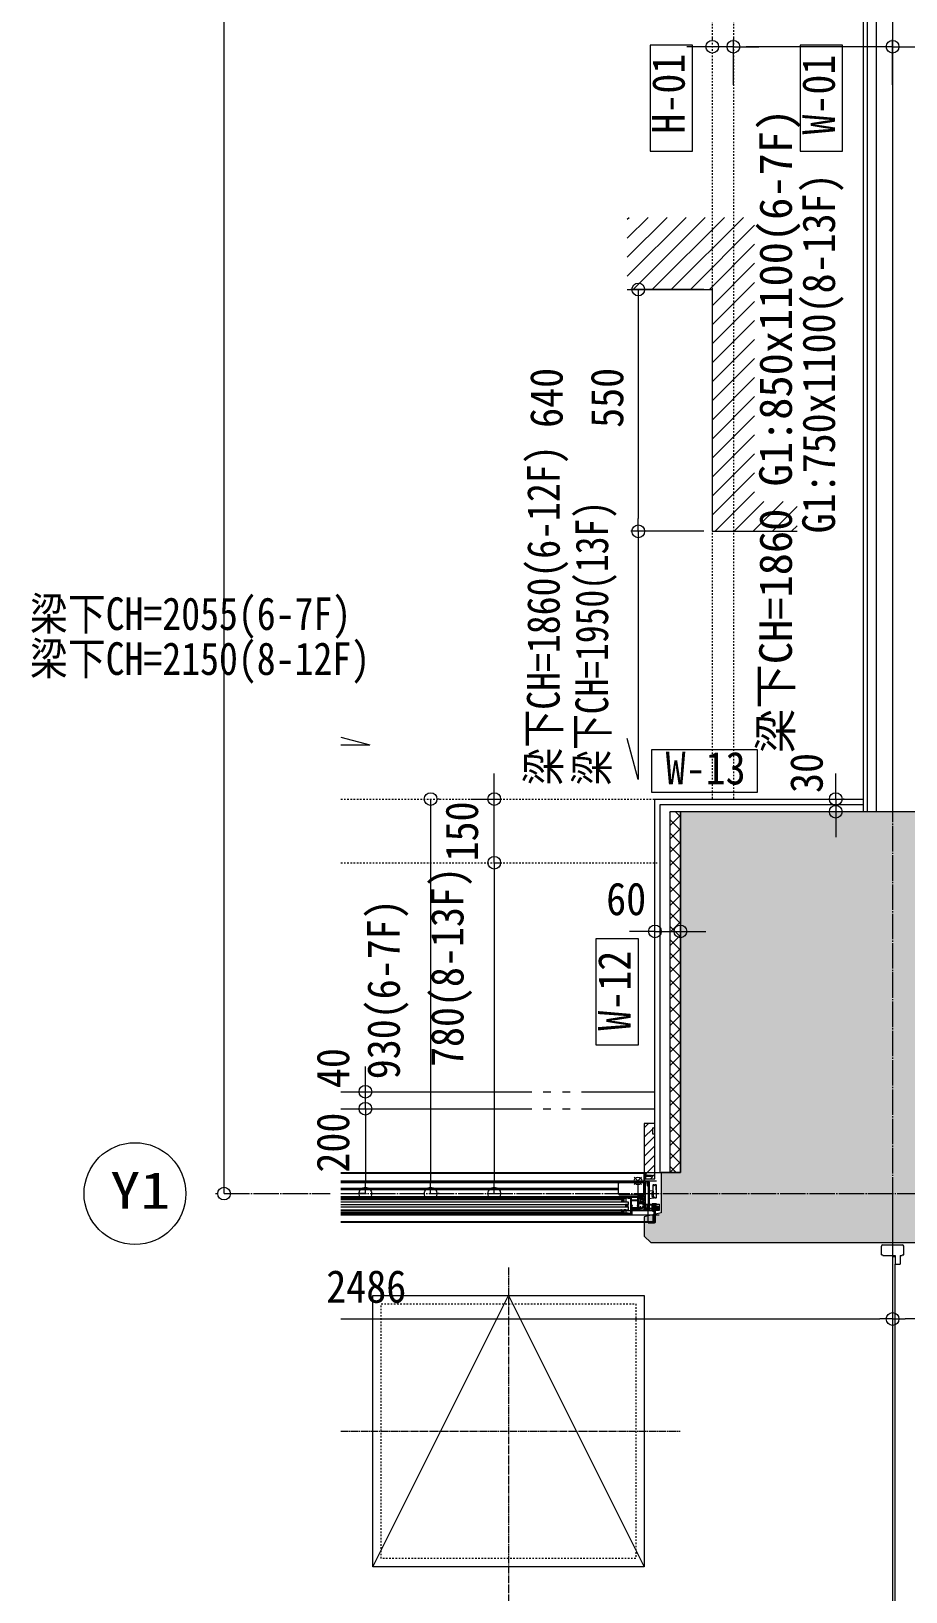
# Model space of a CAD drawing. Units: millimetres at full size, sheet at 1:30. Extents: x -17796 to 21385, y -23279 to 7734.
# Drawn here: x 11354 to 13415, y -6158 to -2479 of the extents above; entities that cross this region are included whole.
import ezdxf
from ezdxf.enums import TextEntityAlignment as Align

# ---------------------------------------------------------------- set-up
doc = ezdxf.new("R2010")
doc.units = ezdxf.units.MM
doc.header["$LTSCALE"] = 30
for name, pattern in [('USER11', [0.25, 0.125, -0.125]), ('USER14', [18.9, 15, -0.9, 0.6, -0.9, 0.6, -0.9]), ('USER4', [0.78, 0.6, -0.06, 0.06, -0.06]), ('USER7', [0.2, 0.1, -0.1]), ('USER8', [0.75, 0.5, -0.25]), ('USER9', [2.3, 2, -0.1, 0.1, -0.1])]:
    doc.linetypes.add(name, pattern=pattern)
for name, color, linetype, lineweight in [('0-1_(W)電灯', 253, 'Continuous', 18), ('0-A_RC壁', 21, 'Continuous', 18), ('0-B_0_6P', 54, 'USER4', 18), ('0-C_0_4P', 4, 'Continuous', 18), ('0-D_破線', 30, 'Continuous', 18), ('0-E_遮音材', 254, 'Continuous', 18), ('1-0_掃き出しﾏｰｸ', 253, 'USER7', 18), ('1-8_CH表記', 2, 'Continuous', 18), ('1-F_衛生陶器・住設', 2, 'USER9', 18), ('3-2_寸法', 142, 'Continuous', 18), ('4-5_', 3, 'USER14', 18), ('7-1_寸法', 83, 'Continuous', 18)]:
    doc.layers.add(name, color=color, linetype=linetype, lineweight=lineweight)
doc.styles.add('ＭＳ ゴシック', font='')
doc.styles.get('ＭＳ ゴシック').set_extended_font_data('MS Gothic')

msp = doc.modelspace()

# ---------------------------------------------------------------- linework, layer by layer
at = {"layer": '0-1_(W)電灯', "color": 3, "linetype": 'USER11'}
for p, q in [((12959.07, 3095.96), (12959.07, -4289.04)), ((13009.07, 3095.96), (13009.07, -4289.04)), ((12084.07, -4289.04), (12829.07, -4289.04)), ((12084.07, -4439.04), (12829.07, -4439.04))]:
    msp.add_line(p, q, dxfattribs=at)
at = {"layer": '0-1_(W)電灯', "color": 171}
for p, q in [((12959.07, -2495.85), (12959.07, -2498.35)), ((13009.07, -2495.85), (13009.07, -2498.35)), ((13009.07, -2605.34), (13009.07, -2498.35)), ((13384.07, -2605.34), (13384.07, -2498.35)), ((13384.07, -2605.34), (13384.07, -2498.35)), ((12929.07, -2515.85), (12899.07, -2515.85)), ((13009.07, -2515.85), (12959.07, -2515.85)), ((13354.07, -2515.85), (13039.07, -2515.85)), ((13039.07, -2515.85), (13069.07, -2515.85)), ((13414.07, -2515.85), (13729.07, -2515.85)), ((12445.55, -4259.04), (12445.55, -4229.04)), ((13250.11, -4259.04), (13250.11, -4229.04)), ((12315.55, -4289.04), (12313.05, -4289.04)), ((12390.38, -4289.04), (12463.05, -4289.04)), ((12445.55, -4439.04), (12445.55, -4289.04)), ((13250.11, -4289.04), (13250.11, -4319.04)), ((13270.11, -4289.04), (13267.61, -4289.04)), ((12295.55, -4319.04), (12295.55, -5189.04)), ((13270.11, -4319.04), (13267.61, -4319.04)), ((13250.11, -4349.04), (13250.11, -4379.04)), ((12445.55, -4439.04), (12463.05, -4439.04)), ((12445.55, -4439.04), (12463.05, -4439.04)), ((12445.55, -4469.04), (12445.55, -5189.04)), ((12445.55, -4469.04), (12445.55, -4499.04)), ((12884.07, -4580.99), (12884.07, -4583.49)), ((12794.07, -4600.99), (12764.07, -4600.99)), ((12824.07, -4600.99), (12884.07, -4600.99)), ((12824.07, -4620.99), (12824.07, -4618.49)), ((12914.07, -4600.99), (12944.07, -4600.99)), ((12315.55, -5219.04), (12313.05, -5219.04)), ((12445.55, -5219.04), (12463.05, -5219.04))]:
    msp.add_line(p, q, dxfattribs=at)
at = {"layer": '0-1_(W)電灯', "color": 7}
for p, q in [((12959.07, -2515.85), (12929.07, -2515.85)), ((13009.07, -2515.85), (13039.07, -2515.85)), ((13009.07, -2515.85), (13039.07, -2515.85)), ((13384.07, -2515.85), (13354.07, -2515.85)), ((13384.07, -2515.85), (13414.07, -2515.85)), ((12784.89, -3087.91), (12784.89, -3117.91)), ((12784.89, -3657.91), (12784.89, -3627.91)), ((12445.55, -4289.04), (12445.55, -4259.04)), ((13250.11, -4289.04), (13250.11, -4259.04)), ((12295.55, -4289.04), (12295.55, -4319.04)), ((13250.11, -4319.04), (13250.11, -4349.04)), ((12445.55, -4439.04), (12445.55, -4469.04)), ((12445.55, -4439.04), (12445.55, -4469.04)), ((12824.07, -4600.99), (12794.07, -4600.99)), ((12884.07, -4600.99), (12914.07, -4600.99)), ((12141.97, -4979.04), (12141.97, -4949.04)), ((12141.97, -5019.04), (12141.97, -5049.04)), ((12141.97, -5019.04), (12141.97, -5049.04)), ((12141.97, -5219.04), (12141.97, -5189.04)), ((12295.55, -5219.04), (12295.55, -5189.04)), ((12445.55, -5219.04), (12445.55, -5189.04)), ((13384.07, -5514.58), (13354.07, -5514.58)), ((13384.07, -5514.58), (13414.07, -5514.58))]:
    msp.add_line(p, q, dxfattribs=at)
at = {"layer": '0-1_(W)電灯', "color": 2}
for p, q in [((12759.07, -2922.08), (12763.24, -2917.91)), ((12759.07, -2966.98), (12808.14, -2917.91)), ((12759.07, -3011.89), (12853.04, -2917.91)), ((12759.07, -3056.79), (12897.94, -2917.91)), ((12772.84, -3087.91), (12942.84, -2917.91)), ((12817.75, -3087.91), (12987.75, -2917.91)), ((12862.65, -3087.91), (13032.65, -2917.91)), ((12907.55, -3087.91), (13059.07, -2936.39)), ((12952.45, -3087.91), (13059.07, -2981.29)), ((12959.07, -3126.2), (13059.07, -3026.2)), ((12939.07, -3087.91), (12767.39, -3087.91)), ((12959.07, -3171.1), (13059.07, -3071.1)), ((12784.89, -3117.91), (12784.89, -3627.91)), ((12959.07, -3216), (13059.07, -3116)), ((12959.07, -3260.9), (13059.07, -3160.9)), ((12959.07, -3305.8), (13059.07, -3205.8)), ((12959.07, -3350.7), (13059.07, -3250.7)), ((12959.07, -3395.6), (13059.07, -3295.6)), ((12959.07, -3440.5), (13059.07, -3340.5)), ((12959.07, -3485.41), (13059.07, -3385.41)), ((12959.07, -3530.31), (13059.07, -3430.31)), ((12959.07, -3575.21), (13059.07, -3475.21)), ((12959.07, -3620.11), (13059.07, -3520.11)), ((12966.17, -3657.91), (13059.07, -3565.01)), ((13011.07, -3657.91), (13081.07, -3587.91)), ((13055.97, -3657.91), (13125.97, -3587.91)), ((13100.87, -3657.91), (13159.07, -3599.71)), ((12939.07, -3657.91), (12767.39, -3657.91)), ((13145.77, -3657.91), (13159.07, -3644.62)), ((12084.07, -4143.17), (12151.98, -4161.36)), ((12084.07, -4161.36), (12151.98, -4161.36))]:
    msp.add_line(p, q, dxfattribs=at)
at = {"layer": '0-1_(W)電灯', "color": 41}
for p, q in [((12859.07, -4320.36), (12860.38, -4319.04)), ((12859.07, -4351.79), (12884.07, -4326.79)), ((12884.07, -4361.98), (12859.07, -4336.98)), ((12884.07, -4330.55), (12872.56, -4319.04)), ((12859.07, -4383.22), (12884.07, -4358.22)), ((12884.07, -4393.41), (12859.07, -4368.41)), ((12859.07, -4414.65), (12884.07, -4389.65)), ((12884.07, -4424.84), (12859.07, -4399.84)), ((12859.07, -4446.08), (12884.07, -4421.08)), ((12884.07, -4456.28), (12859.07, -4431.28)), ((12859.07, -4477.51), (12884.07, -4452.51)), ((12884.07, -4487.71), (12859.07, -4462.71)), ((12859.07, -4508.94), (12884.07, -4483.94)), ((12884.07, -4519.14), (12859.07, -4494.14)), ((12859.07, -4540.37), (12884.07, -4515.37)), ((12884.07, -4550.57), (12859.07, -4525.57)), ((12859.07, -4571.8), (12884.07, -4546.8)), ((12884.07, -4582), (12859.07, -4557)), ((12859.07, -4603.23), (12884.07, -4578.23)), ((12884.07, -4613.43), (12859.07, -4588.43)), ((12859.07, -4634.66), (12884.07, -4609.66)), ((12884.07, -4644.86), (12859.07, -4619.86)), ((12859.07, -4666.1), (12884.07, -4641.1)), ((12884.07, -4676.29), (12859.07, -4651.29)), ((12859.07, -4697.53), (12884.07, -4672.53)), ((12884.07, -4707.72), (12859.07, -4682.72)), ((12859.07, -4728.96), (12884.07, -4703.96)), ((12884.07, -4739.15), (12859.07, -4714.15)), ((12859.07, -4760.39), (12884.07, -4735.39)), ((12884.07, -4770.58), (12859.07, -4745.58)), ((12859.07, -4791.82), (12884.07, -4766.82)), ((12884.07, -4802.02), (12859.07, -4777.02)), ((12859.07, -4823.25), (12884.07, -4798.25)), ((12884.07, -4833.45), (12859.07, -4808.45)), ((12859.07, -4854.68), (12884.07, -4829.68)), ((12884.07, -4864.88), (12859.07, -4839.88)), ((12859.07, -4886.11), (12884.07, -4861.11)), ((12884.07, -4896.31), (12859.07, -4871.31)), ((12859.07, -4917.54), (12884.07, -4892.54)), ((12884.07, -4927.74), (12859.07, -4902.74)), ((12859.07, -4948.97), (12884.07, -4923.97)), ((12884.07, -4959.17), (12859.07, -4934.17)), ((12859.07, -4980.4), (12884.07, -4955.4)), ((12884.07, -4990.6), (12859.07, -4965.6)), ((12859.07, -5011.84), (12884.07, -4986.84)), ((12884.07, -5022.03), (12859.07, -4997.03)), ((12859.07, -5043.27), (12884.07, -5018.27)), ((12884.07, -5053.46), (12859.07, -5028.46)), ((12859.07, -5074.7), (12884.07, -5049.7)), ((12884.07, -5084.89), (12859.07, -5059.89)), ((12859.07, -5106.13), (12884.07, -5081.13)), ((12884.07, -5116.32), (12859.07, -5091.32)), ((12859.07, -5137.56), (12884.07, -5112.56)), ((12884.07, -5147.76), (12859.07, -5122.76)), ((12859.07, -5168.99), (12884.07, -5143.99)), ((12873.93, -5169.04), (12859.07, -5154.19))]:
    msp.add_line(p, q, dxfattribs=at)
at = {"layer": '0-1_(W)電灯', "color": 4}
for p, q in [((12141.97, -4949.04), (12141.97, -4919.04)), ((12141.97, -4979.04), (12159.47, -4979.04)), ((12141.97, -5019.04), (12141.97, -4979.04)), ((12141.97, -5019.04), (12159.47, -5019.04)), ((12141.97, -5019.04), (12159.47, -5019.04)), ((12141.97, -5049.04), (12141.97, -5079.04)), ((12141.97, -5049.04), (12141.97, -5189.04)), ((12141.97, -5219.04), (12124.47, -5219.04))]:
    msp.add_line(p, q, dxfattribs=at)
at = {"layer": '0-1_(W)電灯', "color": 3, "linetype": 'USER14'}
for p, q in [((12084.07, -4979.04), (12824.07, -4979.04)), ((12084.07, -5019.04), (12824.07, -5019.04))]:
    msp.add_line(p, q, dxfattribs=at)
at = {"layer": '0-1_(W)電灯', "color": 9}
for p, q in [((12808.89, -5054.04), (12799.07, -5063.86)), ((12819.07, -5066.31), (12799.07, -5086.31)), ((12824.07, -5061.31), (12821.34, -5064.04)), ((12824.07, -5083.76), (12799.07, -5108.76)), ((12824.07, -5106.21), (12799.07, -5131.21)), ((12824.07, -5128.67), (12799.07, -5153.67)), ((12084.07, -5169.04), (12799.07, -5169.04)), ((12084.07, -5170.54), (12799.07, -5170.54)), ((12792.63, -5180.49), (12775.51, -5197.6)), ((12792.63, -5197.6), (12775.51, -5180.49)), ((12792.63, -5180.49), (12775.51, -5197.6)), ((12792.63, -5197.6), (12775.51, -5180.49)), ((12797.07, -5176.54), (12821.06, -5176.54)), ((12799.07, -5189.04), (12799.07, -5169.34)), ((12799.37, -5169.04), (12802.07, -5169.04)), ((12800.27, -5189.04), (12800.27, -5170.24)), ((12824.07, -5151.12), (12802.07, -5173.12)), ((12824.07, -5173.57), (12813.59, -5184.04)), ((12084.07, -5189.04), (12784.07, -5189.04)), ((12084.07, -5190.69), (12784.37, -5190.69)), ((12084.07, -5192.54), (12799.07, -5192.54)), ((12084.07, -5206.39), (12738.07, -5206.39)), ((12084.07, -5209.19), (12738.07, -5209.19)), ((12738.07, -5219.84), (12738.07, -5194.84)), ((12740.07, -5192.84), (12796.07, -5192.84)), ((12740.07, -5221.84), (12796.07, -5221.84)), ((12759.57, -5192.84), (12759.57, -5192.54)), ((12776.57, -5192.84), (12776.57, -5192.54)), ((12784.07, -5189.04), (12784.07, -5190.69)), ((12784.07, -5190.39), (12784.07, -5189.34)), ((12784.37, -5189.04), (12799.07, -5189.04)), ((12784.37, -5190.69), (12799.07, -5190.69)), ((12786.07, -5225.04), (12786.07, -5223.19)), ((12786.57, -5222.69), (12799.07, -5222.69)), ((12798.07, -5219.84), (12798.07, -5194.84)), ((12799.07, -5222.69), (12799.07, -5190.69)), ((12800.27, -5189.04), (12808.77, -5189.04)), ((12800.72, -5191.19), (12800.72, -5256.89)), ((12801.22, -5190.69), (12807.12, -5190.69)), ((12807.27, -5194.04), (12804.99, -5194.33)), ((12804.99, -5194.33), (12805.7, -5199.7)), ((12805.7, -5199.7), (12809.07, -5202.68)), ((12807.27, -5194.04), (12807.27, -5191.04)), ((12807.27, -5194.04), (12807.87, -5198.54)), ((12807.42, -5194.54), (12807.42, -5190.99)), ((12807.87, -5198.54), (12807.87, -5195.54)), ((12807.87, -5198.54), (12809.07, -5199.61)), ((12807.92, -5195.04), (12808.57, -5195.04)), ((12808.77, -5189.04), (12828.07, -5189.04)), ((12809.07, -5191.84), (12808.87, -5192.04)), ((12808.87, -5192.04), (12809.07, -5192.24)), ((12809.07, -5191.84), (12809.07, -5189.34)), ((12809.07, -5256.04), (12809.07, -5192.04)), ((12811.37, -5192.04), (12809.07, -5192.04)), ((12809.07, -5194.54), (12809.07, -5192.24)), ((12811.37, -5193.54), (12809.07, -5193.54)), ((12809.07, -5199.61), (12811.37, -5201.64)), ((12811.37, -5201.64), (12809.07, -5201.64)), ((12811.37, -5211.43), (12809.07, -5211.04)), ((12811.37, -5256.04), (12811.37, -5192.04)), ((12811.37, -5211.43), (12819.4, -5212.77)), ((12819.07, -5199.06), (12819.07, -5228.04)), ((12821.07, -5227.35), (12821.07, -5214.74)), ((12828.07, -5228.04), (12828.07, -5199.06)), ((12084.07, -5226.04), (12788.57, -5226.04)), ((12084.07, -5228.54), (12747.07, -5228.54)), ((12084.07, -5230.79), (12746.07, -5230.79)), ((12084.07, -5232.79), (12746.07, -5232.79)), ((12084.07, -5244.39), (12761.07, -5244.39)), ((12084.07, -5257.19), (12761.07, -5257.19)), ((12084.07, -5259.04), (12784.07, -5259.04)), ((12744.07, -5238.39), (12752.07, -5238.39)), ((12744.07, -5257.19), (12752.07, -5257.19)), ((12744.39, -5238.36), (12744.36, -5238.39)), ((12744.53, -5238.34), (12744.59, -5238.39)), ((12745.77, -5257.19), (12745.32, -5257.64)), ((12745.43, -5257.19), (12751.03, -5262.79)), ((12745.81, -5237.37), (12746.83, -5238.39)), ((12749.96, -5232.79), (12746.04, -5236.72)), ((12748.01, -5257.19), (12746.06, -5259.14)), ((12746.07, -5229.54), (12746.07, -5232.29)), ((12747.72, -5232.79), (12746.07, -5234.44)), ((12746.07, -5233.14), (12751.32, -5238.39)), ((12746.07, -5235.39), (12749.08, -5238.39)), ((12750.26, -5257.19), (12746.07, -5261.38)), ((12746.07, -5260.08), (12748.78, -5262.79)), ((12746.57, -5232.79), (12750.65, -5232.79)), ((12751.07, -5233.93), (12746.61, -5238.39)), ((12751.07, -5258.63), (12746.9, -5262.79)), ((12747.07, -5228.54), (12768.72, -5228.54)), ((12747.27, -5230.14), (12747.27, -5231.69)), ((12761.27, -5230.14), (12747.27, -5230.14)), ((12747.27, -5231.69), (12750.69, -5231.96)), ((12747.67, -5257.19), (12751.07, -5260.59)), ((12747.97, -5232.79), (12751.07, -5235.9)), ((12751.07, -5236.18), (12748.85, -5238.39)), ((12749.92, -5257.19), (12751.07, -5258.35)), ((12750.21, -5232.79), (12751.07, -5233.65)), ((12751.07, -5231.54), (12751.07, -5237.39)), ((12751.07, -5237.39), (12751.07, -5232.79)), ((12751.07, -5258.19), (12751.07, -5264.04)), ((12751.07, -5258.19), (12751.07, -5262.79)), ((12751.38, -5238.11), (12751.1, -5238.39)), ((12755.07, -5230.54), (12752.07, -5230.54)), ((12752.07, -5238.39), (12755.07, -5238.39)), ((12755.07, -5257.19), (12752.07, -5257.19)), ((12755.07, -5244.39), (12761.07, -5250.39)), ((12755.07, -5250.39), (12761.07, -5244.39)), ((12756.07, -5237.39), (12756.07, -5231.54)), ((12756.07, -5264.04), (12756.07, -5258.19)), ((12761.27, -5230.14), (12761.52, -5230.4)), ((12767.07, -5230.54), (12761.88, -5230.54)), ((12767.07, -5240.79), (12767.07, -5230.54)), ((12767.07, -5265.04), (12767.07, -5241.79)), ((12784.42, -5228.54), (12768.72, -5228.54)), ((12769.02, -5233.54), (12769.02, -5228.84)), ((12769.02, -5233.54), (12784.12, -5233.54)), ((12769.02, -5247.09), (12769.02, -5235.49)), ((12769.02, -5235.49), (12784.12, -5235.49)), ((12769.02, -5247.09), (12770.47, -5247.09)), ((12769.02, -5252.09), (12769.02, -5248.29)), ((12769.02, -5248.29), (12770.47, -5248.29)), ((12769.02, -5252.09), (12784.12, -5252.09)), ((12769.06, -5254.24), (12770.07, -5254.24)), ((12769.07, -5266.04), (12769.07, -5254.04)), ((12769.07, -5254.04), (12790.83, -5254.04)), ((12769.07, -5267.24), (12769.07, -5254.24)), ((12770.07, -5254.24), (12770.07, -5267.74)), ((12770.07, -5259.04), (12784.37, -5259.04)), ((12782.72, -5247.09), (12784.12, -5247.09)), ((12782.72, -5248.29), (12784.12, -5248.29)), ((12784.07, -5258.74), (12784.07, -5257.69)), ((12784.12, -5233.54), (12784.12, -5228.84)), ((12784.12, -5247.09), (12784.12, -5235.49)), ((12784.12, -5252.09), (12784.12, -5248.29)), ((12784.37, -5257.39), (12790.37, -5257.39)), ((12784.37, -5259.04), (12818.57, -5259.04)), ((12784.42, -5228.54), (12790.83, -5228.54)), ((12785.32, -5230.49), (12789.07, -5230.49)), ((12785.32, -5233.49), (12785.32, -5230.49)), ((12785.32, -5233.49), (12786.07, -5233.49)), ((12785.32, -5249.09), (12786.07, -5249.09)), ((12785.32, -5249.09), (12785.32, -5252.09)), ((12785.32, -5252.09), (12789.07, -5252.09)), ((12786.07, -5240.79), (12786.07, -5233.49)), ((12786.07, -5239.89), (12799.07, -5239.89)), ((12786.07, -5249.09), (12786.07, -5241.79)), ((12786.07, -5242.69), (12799.07, -5242.69)), ((12788.97, -5230.64), (12786.17, -5230.64)), ((12786.17, -5236.54), (12786.17, -5230.64)), ((12792.57, -5236.54), (12786.17, -5236.54)), ((12787.07, -5224.84), (12787.07, -5224.09)), ((12787.07, -5226.04), (12787.87, -5226.04)), ((12787.37, -5223.79), (12792.77, -5223.79)), ((12787.37, -5224.24), (12787.37, -5224.64)), ((12787.37, -5225.14), (12788.07, -5225.14)), ((12787.67, -5224.94), (12788.57, -5224.94)), ((12788.37, -5225.54), (12788.37, -5225.44)), ((12788.57, -5224.94), (12788.57, -5227.99)), ((12788.97, -5233.04), (12788.97, -5230.64)), ((12796.07, -5233.04), (12788.97, -5233.04)), ((12788.98, -5228.42), (12792.11, -5228.6)), ((12789.07, -5231.84), (12789.07, -5230.49)), ((12789.07, -5250.74), (12789.07, -5252.09)), ((12789.17, -5225.74), (12789.17, -5227.54)), ((12789.17, -5226.04), (12799.07, -5226.04)), ((12789.47, -5225.44), (12790.34, -5225.44)), ((12789.47, -5227.86), (12792.09, -5228.03)), ((12791.42, -5237.19), (12789.67, -5238.94)), ((12789.92, -5239.54), (12791.4, -5239.54)), ((12789.97, -5231.84), (12789.97, -5230.04)), ((12789.97, -5230.04), (12790.89, -5230.04)), ((12789.97, -5250.74), (12789.97, -5252.54)), ((12789.97, -5252.54), (12790.89, -5252.54)), ((12790.27, -5232.14), (12790.77, -5232.14)), ((12790.27, -5233.04), (12790.77, -5233.04)), ((12790.27, -5249.54), (12790.77, -5249.54)), ((12790.27, -5250.44), (12790.77, -5250.44)), ((12790.37, -5257.94), (12790.37, -5257.39)), ((12790.37, -5257.94), (12791.77, -5257.94)), ((12790.56, -5225.53), (12790.98, -5225.96)), ((12790.89, -5230.04), (12794.49, -5230.91)), ((12790.89, -5252.54), (12794.49, -5251.68)), ((12791.07, -5232.74), (12791.07, -5232.44)), ((12791.07, -5249.84), (12791.07, -5250.14)), ((12791.19, -5226.04), (12791.27, -5226.04)), ((12791.3, -5228.6), (12794.54, -5229.38)), ((12791.3, -5253.99), (12794.54, -5253.21)), ((12792.25, -5238.69), (12791.4, -5239.54)), ((12791.57, -5225.24), (12791.57, -5225.74)), ((12791.77, -5225.54), (12791.77, -5225.44)), ((12791.77, -5257.94), (12792.32, -5257.39)), ((12791.78, -5237.04), (12799.07, -5237.04)), ((12791.87, -5224.94), (12792.17, -5224.94)), ((12792.07, -5225.14), (12792.77, -5225.14)), ((12792.25, -5238.69), (12799.07, -5238.69)), ((12792.27, -5226.04), (12793.07, -5226.04)), ((12792.32, -5257.39), (12799.07, -5257.39)), ((12793.07, -5224.84), (12793.07, -5224.09)), ((12794.07, -5224.34), (12799.07, -5224.34)), ((12794.07, -5225.04), (12794.07, -5224.34)), ((12796.62, -5235.34), (12794.42, -5236.81)), ((12794.87, -5232.74), (12794.87, -5231.39)), ((12794.87, -5249.84), (12794.87, -5251.2)), ((12795.07, -5244.04), (12823.07, -5244.04)), ((12795.08, -5245.54), (12823.07, -5245.54)), ((12795.17, -5233.04), (12796.07, -5233.04)), ((12795.17, -5249.54), (12796.07, -5249.54)), ((12796.07, -5233.04), (12796.07, -5231.32)), ((12796.07, -5231.54), (12796.57, -5231.54)), ((12796.07, -5231.54), (12796.07, -5233.04)), ((12796.07, -5249.54), (12796.07, -5251.27)), ((12796.07, -5251.24), (12799.07, -5251.24)), ((12797.07, -5232.04), (12797.07, -5234.51)), ((12799.07, -5237.04), (12799.07, -5224.34)), ((12799.07, -5257.39), (12799.07, -5238.69)), ((12799.07, -5242.69), (12799.07, -5239.89)), ((12801.22, -5257.39), (12807.12, -5257.39)), ((12804.99, -5256.76), (12805.66, -5251.39)), ((12804.99, -5256.76), (12804.99, -5253.76)), ((12807.27, -5257.04), (12804.99, -5256.76)), ((12805.66, -5251.39), (12805.7, -5248.39)), ((12805.66, -5251.39), (12809.07, -5248.56)), ((12807.42, -5257.09), (12807.42, -5253.54)), ((12807.92, -5253.04), (12808.57, -5253.04)), ((12808.07, -5253.74), (12825.07, -5253.74)), ((12808.07, -5287.04), (12808.07, -5253.74)), ((12811.37, -5230.66), (12809.07, -5231.04)), ((12811.37, -5246.44), (12809.07, -5246.44)), ((12809.07, -5251.55), (12811.37, -5249.64)), ((12809.07, -5257.09), (12809.07, -5253.54)), ((12811.37, -5256.04), (12809.07, -5256.04)), ((12809.37, -5257.39), (12816.92, -5257.39)), ((12811.37, -5230.66), (12819.4, -5229.32)), ((12817.42, -5256.89), (12817.42, -5244.04)), ((12827.07, -5243.04), (12818.42, -5243.04)), ((12819.07, -5244.04), (12827.07, -5244.04)), ((12819.07, -5258.54), (12819.07, -5244.04)), ((12834.07, -5244.04), (12819.07, -5250.54)), ((12824.67, -5250.54), (12819.07, -5256.14)), ((12821.84, -5250.54), (12819.07, -5253.31)), ((12819.07, -5251.44), (12826.17, -5258.54)), ((12819.07, -5254.27), (12823.35, -5258.54)), ((12819.07, -5257.1), (12820.52, -5258.54)), ((12827.5, -5250.54), (12819.5, -5258.54)), ((12820.47, -5254.54), (12820.48, -5254.54)), ((12820.47, -5256.13), (12820.48, -5256.13)), ((12820.47, -5257.71), (12820.48, -5257.71)), ((12820.47, -5259.3), (12820.48, -5259.3)), ((12820.86, -5255.33), (12820.87, -5255.33)), ((12820.86, -5256.92), (12820.87, -5256.92)), ((12820.86, -5258.51), (12820.87, -5258.51)), ((12820.86, -5260.09), (12820.87, -5260.09)), ((12821, -5250.54), (12829, -5258.54)), ((12821.26, -5254.54), (12821.27, -5254.54)), ((12821.26, -5256.13), (12821.27, -5256.13)), ((12821.26, -5257.71), (12821.27, -5257.71)), ((12821.26, -5259.3), (12821.27, -5259.3)), ((12821.66, -5255.33), (12821.67, -5255.33)), ((12821.66, -5256.92), (12821.67, -5256.92)), ((12821.66, -5258.51), (12821.67, -5258.51)), ((12821.66, -5260.09), (12821.67, -5260.09)), ((12822.05, -5254.54), (12822.06, -5254.54)), ((12822.05, -5256.13), (12822.06, -5256.13)), ((12822.05, -5257.71), (12822.06, -5257.71)), ((12822.05, -5259.3), (12822.06, -5259.3)), ((12830.32, -5250.54), (12822.32, -5258.54)), ((12822.45, -5255.33), (12822.46, -5255.33)), ((12822.45, -5256.92), (12822.46, -5256.92)), ((12822.45, -5258.51), (12822.46, -5258.51)), ((12822.45, -5260.09), (12822.46, -5260.09)), ((12822.85, -5254.54), (12822.86, -5254.54)), ((12822.85, -5256.13), (12822.86, -5256.13)), ((12822.85, -5257.71), (12822.86, -5257.71)), ((12822.85, -5259.3), (12822.86, -5259.3)), ((12823.07, -5244.04), (12823.07, -5286.04)), ((12823.07, -5286.04), (12823.07, -5253.74)), ((12823.83, -5250.54), (12831.83, -5258.54)), ((12825.07, -5286.04), (12825.07, -5253.74)), ((12833.15, -5250.54), (12825.15, -5258.54)), ((12826.66, -5250.54), (12834.07, -5257.95)), ((12834.07, -5252.46), (12827.98, -5258.54)), ((12829.49, -5250.54), (12834.07, -5255.13)), ((12834.07, -5255.28), (12830.81, -5258.54)), ((12832.32, -5250.54), (12834.07, -5252.3)), ((12834.07, -5258.11), (12833.64, -5258.54)), ((12084.07, -5262.79), (12746.07, -5262.79)), ((12084.07, -5264.79), (12746.07, -5264.79)), ((12084.07, -5267.04), (12747.07, -5267.04)), ((12084.07, -5284.84), (12823.07, -5284.84)), ((12084.07, -5286.04), (12808.07, -5286.04)), ((12746.07, -5262.33), (12746.54, -5262.79)), ((12746.07, -5266.04), (12746.07, -5263.29)), ((12746.57, -5262.79), (12750.65, -5262.79)), ((12747.07, -5267.04), (12768.07, -5267.04)), ((12747.27, -5263.89), (12750.69, -5263.62)), ((12747.27, -5265.44), (12747.27, -5263.89)), ((12761.27, -5265.44), (12747.27, -5265.44)), ((12751.07, -5260.87), (12749.15, -5262.79)), ((12752.07, -5265.04), (12755.07, -5265.04)), ((12761.27, -5265.44), (12761.52, -5265.19)), ((12761.88, -5265.04), (12767.07, -5265.04)), ((12764.07, -5267.04), (12764.07, -5267.74)), ((12769.07, -5267.24), (12764.07, -5267.24)), ((12769.57, -5268.24), (12764.57, -5268.24)), ((12766.07, -5267.04), (12766.07, -5267.24)), ((12767.07, -5267.04), (12767.07, -5267.24)), ((12808.07, -5286.04), (12823.07, -5286.04)), ((12808.07, -5286.04), (12823.07, -5286.04)), ((12809.07, -5288.04), (12823.07, -5288.04)), ((12820.47, -5260.89), (12820.48, -5260.89)), ((12820.47, -5262.48), (12820.48, -5262.48)), ((12820.47, -5264.06), (12820.48, -5264.06)), ((12820.47, -5265.65), (12820.48, -5265.65)), ((12820.47, -5267.24), (12820.48, -5267.24)), ((12820.47, -5268.83), (12820.48, -5268.83)), ((12820.47, -5270.41), (12820.48, -5270.41)), ((12820.47, -5272), (12820.48, -5272)), ((12820.47, -5273.59), (12820.48, -5273.59)), ((12820.47, -5275.18), (12820.48, -5275.18)), ((12820.47, -5276.76), (12820.48, -5276.76)), ((12820.47, -5278.35), (12820.48, -5278.35)), ((12820.47, -5279.94), (12820.48, -5279.94)), ((12820.47, -5281.53), (12820.48, -5281.53)), ((12820.47, -5283.11), (12820.48, -5283.11)), ((12820.47, -5284.7), (12820.48, -5284.7)), ((12820.86, -5261.68), (12820.87, -5261.68)), ((12820.86, -5263.27), (12820.87, -5263.27)), ((12820.86, -5264.86), (12820.87, -5264.86)), ((12820.86, -5266.44), (12820.87, -5266.44)), ((12820.86, -5268.03), (12820.87, -5268.03)), ((12820.86, -5269.62), (12820.87, -5269.62)), ((12820.86, -5271.21), (12820.87, -5271.21)), ((12820.86, -5272.79), (12820.87, -5272.79)), ((12820.86, -5274.38), (12820.87, -5274.38)), ((12820.86, -5275.97), (12820.87, -5275.97)), ((12820.86, -5277.56), (12820.87, -5277.56)), ((12820.86, -5279.14), (12820.87, -5279.14)), ((12820.86, -5280.73), (12820.87, -5280.73)), ((12820.86, -5282.32), (12820.87, -5282.32)), ((12820.86, -5283.91), (12820.87, -5283.91)), ((12821.26, -5260.89), (12821.27, -5260.89)), ((12821.26, -5262.48), (12821.27, -5262.48)), ((12821.26, -5264.06), (12821.27, -5264.06)), ((12821.26, -5265.65), (12821.27, -5265.65)), ((12821.26, -5267.24), (12821.27, -5267.24)), ((12821.26, -5268.83), (12821.27, -5268.83)), ((12821.26, -5270.41), (12821.27, -5270.41)), ((12821.26, -5272), (12821.27, -5272)), ((12821.26, -5273.59), (12821.27, -5273.59)), ((12821.26, -5275.18), (12821.27, -5275.18)), ((12821.26, -5276.76), (12821.27, -5276.76)), ((12821.26, -5278.35), (12821.27, -5278.35)), ((12821.26, -5279.94), (12821.27, -5279.94)), ((12821.26, -5281.53), (12821.27, -5281.53)), ((12821.26, -5283.11), (12821.27, -5283.11)), ((12821.26, -5284.7), (12821.27, -5284.7)), ((12821.66, -5261.68), (12821.67, -5261.68)), ((12821.66, -5263.27), (12821.67, -5263.27)), ((12821.66, -5264.86), (12821.67, -5264.86)), ((12821.66, -5266.44), (12821.67, -5266.44)), ((12821.66, -5268.03), (12821.67, -5268.03)), ((12821.66, -5269.62), (12821.67, -5269.62)), ((12821.66, -5271.21), (12821.67, -5271.21)), ((12821.66, -5272.79), (12821.67, -5272.79)), ((12821.66, -5274.38), (12821.67, -5274.38)), ((12821.66, -5275.97), (12821.67, -5275.97)), ((12821.66, -5277.56), (12821.67, -5277.56)), ((12821.66, -5279.14), (12821.67, -5279.14)), ((12821.66, -5280.73), (12821.67, -5280.73)), ((12821.66, -5282.32), (12821.67, -5282.32)), ((12821.66, -5283.91), (12821.67, -5283.91)), ((12822.05, -5260.89), (12822.06, -5260.89)), ((12822.05, -5262.48), (12822.06, -5262.48)), ((12822.05, -5264.06), (12822.06, -5264.06)), ((12822.05, -5265.65), (12822.06, -5265.65)), ((12822.05, -5267.24), (12822.06, -5267.24)), ((12822.05, -5268.83), (12822.06, -5268.83)), ((12822.05, -5270.41), (12822.06, -5270.41)), ((12822.05, -5272), (12822.06, -5272)), ((12822.05, -5273.59), (12822.06, -5273.59)), ((12822.05, -5275.18), (12822.06, -5275.18)), ((12822.05, -5276.76), (12822.06, -5276.76)), ((12822.05, -5278.35), (12822.06, -5278.35)), ((12822.05, -5279.94), (12822.06, -5279.94)), ((12822.05, -5281.53), (12822.06, -5281.53)), ((12822.05, -5283.11), (12822.06, -5283.11)), ((12822.05, -5284.7), (12822.06, -5284.7)), ((12822.45, -5261.68), (12822.46, -5261.68)), ((12822.45, -5263.27), (12822.46, -5263.27)), ((12822.45, -5264.86), (12822.46, -5264.86)), ((12822.45, -5266.44), (12822.46, -5266.44)), ((12822.45, -5268.03), (12822.46, -5268.03)), ((12822.45, -5269.62), (12822.46, -5269.62)), ((12822.45, -5271.21), (12822.46, -5271.21)), ((12822.45, -5272.79), (12822.46, -5272.79)), ((12822.45, -5274.38), (12822.46, -5274.38)), ((12822.45, -5275.97), (12822.46, -5275.97)), ((12822.45, -5277.56), (12822.46, -5277.56)), ((12822.45, -5279.14), (12822.46, -5279.14)), ((12822.45, -5280.73), (12822.46, -5280.73)), ((12822.45, -5282.32), (12822.46, -5282.32)), ((12822.45, -5283.91), (12822.46, -5283.91)), ((12822.85, -5260.89), (12822.86, -5260.89)), ((12822.85, -5262.48), (12822.86, -5262.48)), ((12822.85, -5264.06), (12822.86, -5264.06)), ((12822.85, -5265.65), (12822.86, -5265.65)), ((12822.85, -5267.24), (12822.86, -5267.24)), ((12822.85, -5268.83), (12822.86, -5268.83)), ((12822.85, -5270.41), (12822.86, -5270.41)), ((12822.85, -5272), (12822.86, -5272)), ((12822.85, -5273.59), (12822.86, -5273.59)), ((12822.85, -5275.18), (12822.86, -5275.18)), ((12822.85, -5276.76), (12822.86, -5276.76)), ((12822.85, -5278.35), (12822.86, -5278.35)), ((12822.85, -5279.94), (12822.86, -5279.94)), ((12822.85, -5281.53), (12822.86, -5281.53)), ((12822.85, -5283.11), (12822.86, -5283.11)), ((12822.85, -5284.7), (12822.86, -5284.7))]:
    msp.add_line(p, q, dxfattribs=at)
at = {"layer": '0-1_(W)電灯', "color": 9, "linetype": 'USER8'}
for p, q in [((12799.07, -5173.05), (12799.07, -5180.04)), ((12799.07, -5173.05), (12799.32, -5173.05)), ((12799.07, -5180.04), (12799.32, -5180.04)), ((12799.32, -5173.05), (12801.07, -5174.8)), ((12799.32, -5173.05), (12799.32, -5180.04)), ((12799.32, -5180.04), (12801.07, -5178.29)), ((12801.07, -5174.8), (12805.67, -5174.8)), ((12801.07, -5174.8), (12801.07, -5178.29)), ((12801.07, -5178.29), (12806.37, -5178.29)), ((12806.37, -5178.29), (12805.67, -5174.8)), ((12805.75, -5175.2), (12815.27, -5175.53)), ((12806.28, -5177.88), (12815.27, -5177.56)), ((12807.79, -5178.42), (12807.04, -5174.64)), ((12809.18, -5178.37), (12808.44, -5174.69)), ((12810.57, -5178.33), (12809.85, -5174.74)), ((12811.96, -5178.28), (12811.26, -5174.79)), ((12813.35, -5178.23), (12812.67, -5174.84)), ((12814.74, -5178.18), (12814.08, -5174.89)), ((12815.27, -5175.53), (12819.06, -5176.54)), ((12815.27, -5177.56), (12819.06, -5176.54)), ((12816.1, -5177.96), (12815.5, -5174.97)), ((12817.43, -5177.6), (12816.98, -5175.37)), ((12818.75, -5177.25), (12818.46, -5175.76))]:
    msp.add_line(p, q, dxfattribs=at)
at = {"layer": '0-1_(W)電灯', "color": 6}
for p, q in [((13384.07, -5239.04), (13384.07, -5532.08)), ((13384.07, -5239.04), (13384.07, -5532.08)), ((12084.07, -5514.58), (13354.07, -5514.58)), ((15840.07, -5514.58), (13414.07, -5514.58))]:
    msp.add_line(p, q, dxfattribs=at)
at = {"layer": '0-1_(W)電灯', "color": 2}
for points in [[(12912.61, -2762.08), (12912.61, -2512.08), (12812.61, -2512.08), (12812.61, -2762.08)], [(13266.33, -2762.08), (13266.33, -2512.08), (13166.33, -2512.08), (13166.33, -2762.08)], [(12815.81, -4272.77), (13065.81, -4272.77), (13065.81, -4172.77), (12815.81, -4172.77)], [(12785.24, -4868.55), (12785.24, -4618.55), (12685.24, -4618.55), (12685.24, -4868.55)]]:
    msp.add_lwpolyline(points, close=True, dxfattribs=at)
for points in [[(12759.07, -3087.91), (12959.07, -3087.91), (12959.07, -3657.91), (13159.07, -3657.91)], [(12784.89, -3657.91), (12784.89, -4243.16), (12759.01, -4146.56)]]:
    msp.add_lwpolyline(points, dxfattribs=at)
at = {"layer": '0-1_(W)電灯', "color": 4}
for points in [[(12824.07, -5169.04), (12824.07, -4289.04), (13315.07, -4289.04)], [(12836.57, -5169.04), (12836.57, -4301.54), (13315.07, -4301.54)]]:
    msp.add_lwpolyline(points, dxfattribs=at)
at = {"layer": '0-1_(W)電灯', "color": 41}
msp.add_lwpolyline([(12884.07, -5169.04), (12884.07, -4319.04), (12859.07, -4319.04), (12859.07, -5169.04)], dxfattribs=at)
at = {"layer": '0-1_(W)電灯', "color": 9}
for points in [[(12824.07, -5054.04), (12799.07, -5054.04), (12799.07, -5169.04), (12802.07, -5169.04), (12802.07, -5184.04), (12824.07, -5184.04), (12824.07, -5079.04), (12819.07, -5079.04), (12819.07, -5064.04), (12824.07, -5064.04)], [(12761.07, -5250.39), (12761.07, -5244.39), (12755.07, -5244.39), (12755.07, -5250.39)], [(12834.07, -5250.54), (12819.07, -5250.54), (12819.07, -5244.04), (12834.07, -5244.04)], [(12834.07, -5258.54), (12819.07, -5258.54), (12819.07, -5250.54), (12834.07, -5250.54)]]:
    msp.add_lwpolyline(points, close=True, dxfattribs=at)
for points in [[(12800.27, -5170.24), (12802.07, -5170.24), (12802.07, -5169.04)], [(12084.07, -5189.04), (12784.07, -5189.04), (12784.07, -5259.04)], [(12807.27, -5191.04), (12804.99, -5191.33), (12804.99, -5194.33)], [(12807.27, -5191.04), (12807.87, -5195.54), (12809.07, -5196.59), (12811.37, -5198.6)], [(12084.07, -5238.39), (12761.07, -5238.39), (12761.07, -5244.39)], [(12084.07, -5250.39), (12761.07, -5250.39), (12761.07, -5257.19)], [(12751.07, -5232.79), (12746.07, -5232.79), (12746.07, -5236.39)], [(12751.07, -5262.79), (12746.07, -5262.79), (12746.07, -5259.19)], [(12770.07, -5257.64), (12784.07, -5257.64), (12784.07, -5259.04)], [(12787.67, -5223.94), (12791.57, -5223.94), (12792.32, -5224.39)], [(12792.66, -5236.63), (12792.57, -5236.54), (12792.78, -5236.04)], [(12804.99, -5253.76), (12805.7, -5248.39), (12809.07, -5245.41)], [(12807.27, -5257.04), (12807.87, -5252.54), (12809.07, -5251.55)]]:
    msp.add_lwpolyline(points, dxfattribs=at)
at = {"layer": '0-1_(W)電灯', "color": 9, "linetype": 'USER8'}
msp.add_lwpolyline([(12820.07, -5253.74), (12823.07, -5253.74), (12823.07, -5284.84), (12820.07, -5284.84)], close=True, dxfattribs=at)
at = {"layer": '0-1_(W)電灯', "color": 7}
for centre in [(12959.07, -2515.85), (13009.07, -2515.85), (13009.07, -2515.85), (13384.07, -2515.85), (13384.07, -2515.85), (12784.89, -3087.91), (12784.89, -3657.91), (12295.55, -4289.04), (12445.55, -4289.04), (13250.11, -4289.04), (13250.11, -4319.04), (12445.55, -4439.04), (12445.55, -4439.04), (12824.07, -4600.99), (12884.07, -4600.99), (12141.97, -4979.04), (12141.97, -5019.04), (12141.97, -5019.04), (12141.97, -5219.04), (12295.55, -5219.04), (12445.55, -5219.04), (13384.07, -5514.58), (13384.07, -5514.58)]:
    msp.add_circle(centre, 15, dxfattribs=at)
at = {"layer": '0-1_(W)電灯', "color": 9}
msp.add_circle((12784.07, -5189.04), 8.9, dxfattribs=at)
msp.add_circle((12784.07, -5189.04), 8.9, dxfattribs=at)
for centre, radius, start, end in [((12799.37, -5169.34), 0.3, 90, 180), ((12740.07, -5194.84), 2, 90, 180), ((12740.07, -5219.84), 2, 180, 270), ((12784.37, -5189.34), 0.3, 90, 180), ((12784.37, -5190.39), 0.3, 180, 270), ((12786.57, -5223.19), 0.5, 90, 180), ((12796.07, -5194.84), 2, 0, 90), ((12796.07, -5219.84), 2, 270, 0), ((12801.22, -5191.19), 0.5, 90, 180), ((12807.12, -5190.99), 0.3, 0, 90), ((12807.92, -5194.54), 0.5, 180, 270), ((12808.57, -5194.54), 0.5, 270, 0), ((12808.77, -5189.34), 0.3, 0, 90), ((12820.07, -5220.71), 3.16, 108.43495, 211.27927), ((12820.32, -5217.71), 3.25, 112.61986, 204.7009), ((12820.32, -5223.71), 3.25, 112.61986, 247.38014), ((12821.32, -5201.06), 3.01, 41.63354, 138.36646), ((12821.32, -5197.06), 3.01, 221.63354, 318.36646), ((12819.07, -5214.74), 2, 0, 80.53767), ((12825.82, -5201.06), 3.01, 41.63354, 138.36646), ((12829.07, -5205.06), 3.16, 108.43495, 211.27927), ((12829.32, -5202.06), 3.25, 112.61986, 204.7009), ((12829.32, -5208.06), 3.25, 112.61986, 247.38014), ((12744.07, -5236.39), 2, 270, 0), ((12744.07, -5259.19), 2, 0, 90), ((12747.07, -5229.54), 1, 90, 180), ((12746.57, -5232.29), 0.5, 180, 270), ((12750.65, -5232.38), 0.416, 270, 85.48601), ((12752.07, -5231.54), 1, 90, 180), ((12752.07, -5237.39), 1, 180, 270), ((12752.07, -5237.39), 1, 180, 270), ((12752.07, -5258.19), 1, 90, 180), ((12752.07, -5258.19), 1, 90, 180), ((12755.07, -5231.54), 1, 0, 90), ((12755.07, -5237.39), 1, 270, 0), ((12755.07, -5258.19), 1, 0, 90), ((12761.88, -5230.04), 0.5, 225, 270), ((12767.07, -5241.29), 0.5, 270, 90), ((12768.72, -5228.84), 0.3, 0, 90), ((12770.47, -5247.69), 0.6, 270, 90), ((12782.72, -5247.69), 0.6, 90, 270), ((12784.37, -5257.69), 0.3, 90, 180), ((12784.37, -5258.74), 0.3, 180, 270), ((12784.42, -5228.84), 0.3, 90, 180), ((12786.07, -5241.29), 0.5, 90, 270), ((12787.07, -5225.04), 1, 180, 270), ((12787.37, -5224.09), 0.3, 90, 180), ((12787.37, -5224.84), 0.3, 180, 270), ((12787.67, -5224.24), 0.3, 90, 180), ((12787.67, -5224.64), 0.3, 180, 270), ((12787.87, -5225.54), 0.5, 270, 0), ((12788.07, -5225.44), 0.3, 0, 90), ((12789.05, -5227.95), 0.484, 185.22618, 260.96457), ((12789.17, -5227.84), 0.3, 90, 356.19075), ((12790.27, -5231.84), 1.2, 180, 270), ((12790.27, -5250.74), 1.2, 90, 180), ((12789.47, -5225.74), 0.3, 90, 180), ((12789.92, -5239.19), 0.354, 135, 270), ((12790.27, -5231.84), 0.3, 180, 270), ((12790.27, -5250.74), 0.3, 90, 180), ((12790.34, -5225.74), 0.3, 45, 90), ((12790.77, -5232.44), 0.3, 0, 90), ((12790.77, -5232.74), 0.3, 270, 0), ((12790.77, -5249.84), 0.3, 0, 90), ((12790.77, -5250.14), 0.3, 270, 0), ((12791.2, -5226.62), 0.4, 121.78579, 351.78059), ((12790.83, -5230.54), 2, 76.50427, 90), ((12790.83, -5252.04), 2, 270, 283.49573), ((12791.19, -5225.74), 0.3, 225, 270), ((12791.83, -5227.31), 1.33, 282.16946, 129.22873), ((12791.57, -5224.94), 0.3, 0, 270), ((12791.27, -5225.74), 0.3, 270, 0), ((12791.78, -5237.54), 0.5, 90, 135), ((12791.88, -5227.34), 0.724, 287.53426, 112.53373), ((12792.07, -5225.44), 0.3, 90, 180), ((12792.27, -5225.54), 0.5, 180, 270), ((12792.17, -5224.64), 0.3, 270, 59.59084), ((12793.65, -5235.64), 1.4, 225, 303.69007), ((12792.77, -5224.09), 0.3, 0, 90), ((12792.77, -5224.84), 0.3, 270, 0), ((12793.07, -5225.04), 1, 270, 0), ((12794.37, -5231.39), 0.5, 0, 76.50427), ((12794.37, -5251.2), 0.5, 283.49573, 0), ((12794.07, -5231.32), 2, 0, 76.50427), ((12794.07, -5251.27), 2, 283.49573, 0), ((12795.17, -5232.74), 0.3, 180, 270), ((12795.17, -5249.84), 0.3, 90, 180), ((12796.57, -5232.04), 0.5, 0, 90), ((12796.07, -5234.51), 1, 303.69007, 0), ((12801.22, -5256.89), 0.5, 180, 270), ((12807.12, -5257.09), 0.3, 270, 0), ((12807.92, -5253.54), 0.5, 90, 180), ((12808.57, -5253.54), 0.5, 0, 90), ((12809.37, -5257.09), 0.3, 180, 270), ((12816.92, -5256.89), 0.5, 270, 0), ((12818.42, -5244.04), 1, 90, 180), ((12818.57, -5258.54), 0.5, 270, 0), ((12821.32, -5230.04), 3.01, 41.63354, 138.36646), ((12821.32, -5226.04), 3.01, 221.63354, 318.36646), ((12819.07, -5227.35), 2, 279.46233, 0), ((12825.82, -5226.04), 3.01, 221.63354, 318.36646), ((12827.07, -5243.54), 0.5, 270, 90), ((12746.57, -5263.29), 0.5, 90, 180), ((12747.07, -5266.04), 1, 180, 270), ((12750.65, -5263.21), 0.416, 274.51399, 90), ((12752.07, -5264.04), 1, 180, 270), ((12755.07, -5264.04), 1, 270, 0), ((12761.88, -5265.54), 0.5, 90, 135), ((12764.57, -5267.74), 0.5, 180, 270), ((12768.07, -5266.04), 1, 270, 0), ((12769.57, -5267.74), 0.5, 270, 0), ((12809.07, -5287.04), 1, 180, 270), ((12823.07, -5286.04), 2, 270, 0)]:
    msp.add_arc(centre, radius, start, end, dxfattribs=at)
at = {"layer": '0-A_RC壁'}
msp.add_line((13384.07, 3230.96), (13384.07, -4319.04), dxfattribs=at)
at = {"layer": '0-B_0_6P'}
for p, q in [((12479.07, -5393.43), (12479.07, -6443.58)), ((12084.07, -5779.04), (12883.88, -5779.04))]:
    msp.add_line(p, q, dxfattribs=at)
at = {"layer": '0-C_0_4P'}
for p, q in [((13315.07, 3230.96), (13315.07, -4319.04)), ((13324.57, 3230.96), (13324.57, -4319.04))]:
    msp.add_line(p, q, dxfattribs=at)
at = {"layer": '0-D_破線'}
msp.add_line((13345.57, 3230.96), (13345.57, -4319.04), dxfattribs=at)
at = {"layer": '0-E_遮音材'}
for points in [[(13884.07, -5169.04), (12884.07, -4319.04), (13884.07, -4319.04)], [(13884.07, -5169.04), (12884.07, -5169.04), (12884.07, -4319.04)], [(12884.07, -5169.04), (12839.07, -5264.04), (12839.07, -5169.04)], [(12839.07, -5264.04), (13884.07, -5169.04), (13929.07, -5264.04)], [(12884.07, -5169.04), (13884.07, -5169.04), (12839.07, -5264.04)], [(12839.07, -5264.04), (12814.07, -5334.04), (12799.07, -5274.04)], [(12799.07, -5274.04), (12814.07, -5334.04), (12799.07, -5319.04)], [(12814.07, -5334.04), (13929.07, -5264.04), (13954.07, -5334.04)], [(12839.07, -5264.04), (13929.07, -5264.04), (12814.07, -5334.04)]]:
    msp.add_solid(points, dxfattribs=at)
at = {"layer": '1-0_掃き出しﾏｰｸ', "color": 7, "linetype": 'Continuous'}
msp.add_lwpolyline([(12884.07, -5169.04), (12839.07, -5169.04), (12839.07, -5264.04), (12799.07, -5274.04), (12799.07, -5319.04), (12814.07, -5334.04), (13954.07, -5334.04), (13969.07, -5319.04), (13969.07, -5274.04), (13929.07, -5264.04), (13929.07, -5169.04), (13884.07, -5169.04), (13884.07, -4319.04), (12884.07, -4319.04)], close=True, dxfattribs=at)
at = {"layer": '1-8_CH表記'}
for p, q in [((11808.91, -5189.04), (11808.91, 4750.96)), ((11788.91, -5219.04), (11791.41, -5219.04))]:
    msp.add_line(p, q, dxfattribs=at)
at = {"layer": '1-8_CH表記', "color": 7}
msp.add_line((11808.91, -5219.04), (11808.91, -5189.04), dxfattribs=at)
at = {"layer": '1-8_CH表記'}
msp.add_circle((11598.91, -5219.04), 120, dxfattribs=at)
at = {"layer": '1-8_CH表記', "color": 7}
msp.add_circle((11808.91, -5219.04), 15, dxfattribs=at)
at = {"layer": '1-F_衛生陶器・住設'}
for p, q in [((13384.07, 5031.57), (13384.07, -8088.63)), ((11808.91, -5219.04), (12058.91, -5219.04)), ((12084.07, -5219.04), (20784.07, -5219.04))]:
    msp.add_line(p, q, dxfattribs=at)
at = {"layer": '3-2_寸法'}
for p, q in [((12084.07, -5169.04), (12884.07, -5169.04)), ((12084.07, -5269.04), (12834.07, -5269.04))]:
    msp.add_line(p, q, dxfattribs=at)
at = {"layer": '4-5_', "linetype": 'Continuous'}
msp.add_lwpolyline([(12159.07, -5459.04), (12799.07, -5459.04), (12799.07, -6099.04), (12159.07, -6099.04)], close=True, dxfattribs=at)
msp.add_lwpolyline([(12159.07, -6099.04), (12479.07, -5459.04), (12799.07, -6099.04)], dxfattribs=at)
at = {"layer": '4-5_', "linetype": 'USER11'}
msp.add_lwpolyline([(12179.07, -5479.04), (12779.07, -5479.04), (12779.07, -6079.04), (12179.07, -6079.04)], close=True, dxfattribs=at)
at = {"layer": '7-1_寸法'}
for p, q in [((13357.87, -5363.04), (13357.87, -5343.04)), ((13357.87, -5363.04), (13361.07, -5363.04)), ((13360.87, -5340.04), (13407.27, -5340.04)), ((13361.07, -5364.04), (13361.07, -5363.04)), ((13362.07, -5365.04), (13390.07, -5365.04)), ((13385.07, -6631.54), (13385.07, -5367.54)), ((13385.07, -5367.54), (13390.07, -5367.54)), ((13390.07, -5365.04), (13390.07, -5385.04)), ((13402.07, -5365.04), (13402.07, -5385.04)), ((13402.07, -5365.04), (13406.07, -5365.04)), ((13407.07, -5363.04), (13410.27, -5363.04)), ((13407.07, -5363.04), (13407.07, -5364.04)), ((13410.27, -5363.04), (13410.27, -5343.04)), ((13390.07, -6631.54), (13390.07, -5385.04)), ((13390.07, -5385.04), (13402.07, -5385.04))]:
    msp.add_line(p, q, dxfattribs=at)
for centre, radius, start, end in [((13360.87, -5343.04), 3, 89.99999, 180), ((13362.07, -5364.04), 1, 180, 270.00001), ((13406.07, -5364.04), 1, 270.00001, 0), ((13407.27, -5343.04), 3, 0, 89.99999)]:
    msp.add_arc(centre, radius, start, end, dxfattribs=at)

# ---------------------------------------------------------------- texts
at = {"layer": '0-1_(W)電灯', "color": 2, "style": 'ＭＳ ゴシック', "width": 0.9}
for s, p in [('H-01', (12917.42, -2720.51)), ('W-01', (13271.13, -2722.8)), ('W-12', (12790.04, -4834.98))]:
    msp.add_text(s, height=76.97, rotation=90, dxfattribs=at).set_placement(p, align=Align.BOTTOM_LEFT)
at = {"layer": '0-1_(W)電灯', "color": 4, "style": 'ＭＳ ゴシック'}
msp.add_text('梁下CH=1860 G1:850x1100(6-7F)', height=76.97, rotation=90, dxfattribs=at).set_placement((13169.9, -4180.98), align=Align.BOTTOM_LEFT)
at = {"layer": '0-1_(W)電灯', "color": 4, "style": 'ＭＳ ゴシック', "width": 0.9}
msp.add_text('           G1:750x1100(8-13F)', height=76.97, rotation=90, dxfattribs=at).set_placement((13271.48, -4180.98), align=Align.BOTTOM_LEFT)
at = {"layer": '0-1_(W)電灯', "color": 9, "style": 'ＭＳ ゴシック'}
for s, width, p in [('640', 0.9, (12629.62, -3414.06)), ('550', 0.9, (12772.53, -3414.06)), ('梁下CH=1860(6-12F)', 0.85, (12622.71, -4257.05)), ('梁下CH=1950(13F)', 0.8, (12736.91, -4257.05)), ('30', 0.9, (13242.49, -4274.65)), ('150', 0.9, (12430.35, -4436.04)), ('780(8-13F)', 0.9, (12396.06, -4920.65)), ('930(6-7F)', 0.9, (12246.06, -4949.47)), ('40', 0.9, (12126.77, -4970.33)), ('200', 0.9, (12126.77, -5169.59))]:
    msp.add_text(s, height=76.97, rotation=90, dxfattribs=dict(at, width=width)).set_placement(p, align=Align.BOTTOM_LEFT)
for s, width, p in [('梁下CH=2055(6-7F)', 0.85, (11351.39, -3913.62)), ('梁下CH=2150(8-12F)', 0.85, (11351.39, -4019.5)), ('60', 0.9, (12709.28, -4585.79)), ('2486', 0.9, (12049.64, -5499.38))]:
    msp.add_text(s, height=76.97, dxfattribs=dict(at, width=width)).set_placement(p, align=Align.BOTTOM_LEFT)
at = {"layer": '0-1_(W)電灯', "color": 2, "style": 'ＭＳ ゴシック', "width": 0.9}
msp.add_text('W-13', height=76.97, dxfattribs=at).set_placement((12849.38, -4277.57), align=Align.BOTTOM_LEFT)
at = {"layer": '1-F_衛生陶器・住設', "style": 'ＭＳ ゴシック', "width": 1.2}
msp.add_text('Y1', height=86.66, dxfattribs=at).set_placement((11540.63, -5280.7), align=Align.BOTTOM_LEFT)

doc.saveas('drawing.dxf')
